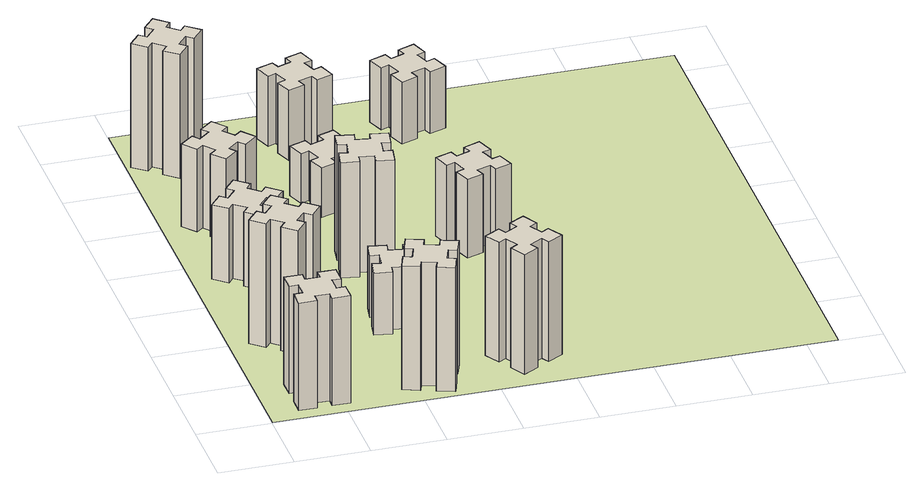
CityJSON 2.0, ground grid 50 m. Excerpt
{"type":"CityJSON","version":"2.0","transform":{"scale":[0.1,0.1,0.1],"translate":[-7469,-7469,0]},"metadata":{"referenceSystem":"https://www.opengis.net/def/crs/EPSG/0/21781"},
"CityObjects":{
"building1":{"type":"Building","attributes":{"class":"1000","function":"1000","usage":"1000","yearOfConstruction":2016,"roofType":"1000","measuredHeight":78,"storeysAboveGround":30,"storeysBelowGround":0},"geometry":[{"type":"Solid","lod":"1","boundaries":[[[[0,1,2,3,4,5,6,7,8,9,10,11,12,13,14,15,16,17,18,19]],[[17,16,20,21]],[[16,15,22,20]],[[15,14,23,22]],[[14,13,24,23]],[[13,12,25,24]],[[12,11,26,25]],[[11,10,27,26]],[[10,9,28,27]],[[9,8,29,28]],[[8,7,30,29]],[[7,6,31,30]],[[6,5,32,31]],[[5,4,33,32]],[[4,3,34,33]],[[3,2,35,34]],[[2,1,36,35]],[[1,0,37,36]],[[0,19,38,37]],[[19,18,39,38]],[[18,17,21,39]],[[24,25,26,27,28,29,30,31,32,33,34,35,36,37,38,39,21,20,22,23]]]]}]},
"building2":{"type":"Building","attributes":{"class":"1000","function":"1000","usage":"1000","yearOfConstruction":2016,"roofType":"1000","measuredHeight":90,"storeysAboveGround":30,"storeysBelowGround":0},"geometry":[{"type":"Solid","lod":"1","boundaries":[[[[40,41,42,43,44,45,46,47,48,49,50,51,52,53,54,55,56,57,58,59]],[[57,56,60,61]],[[56,55,62,60]],[[55,54,63,62]],[[54,53,64,63]],[[53,52,65,64]],[[52,51,66,65]],[[51,50,67,66]],[[50,49,68,67]],[[49,48,69,68]],[[48,47,70,69]],[[47,46,71,70]],[[46,45,72,71]],[[45,44,73,72]],[[44,43,74,73]],[[43,42,75,74]],[[42,41,76,75]],[[41,40,77,76]],[[40,59,78,77]],[[59,58,79,78]],[[58,57,61,79]],[[64,65,66,67,68,69,70,71,72,73,74,75,76,77,78,79,61,60,62,63]]]]}]},
"building3":{"type":"Building","attributes":{"class":"1000","function":"1000","usage":"1000","yearOfConstruction":2016,"roofType":"1000","measuredHeight":54,"storeysAboveGround":30,"storeysBelowGround":0},"geometry":[{"type":"Solid","lod":"1","boundaries":[[[[80,81,82,83,84,85,86,87,88,89,90,91,92,93,94,95,96,97,98,99]],[[97,96,100,101]],[[96,95,102,100]],[[95,94,103,102]],[[94,93,104,103]],[[93,92,105,104]],[[92,91,106,105]],[[91,90,107,106]],[[90,89,108,107]],[[89,88,109,108]],[[88,87,110,109]],[[87,86,111,110]],[[86,85,112,111]],[[85,84,113,112]],[[84,83,114,113]],[[83,82,115,114]],[[82,81,116,115]],[[81,80,117,116]],[[80,99,118,117]],[[99,98,119,118]],[[98,97,101,119]],[[104,105,106,107,108,109,110,111,112,113,114,115,116,117,118,119,101,100,102,103]]]]}]},
"building4":{"type":"Building","attributes":{"class":"1000","function":"1000","usage":"1000","yearOfConstruction":2016,"roofType":"1000","measuredHeight":60,"storeysAboveGround":30,"storeysBelowGround":0},"geometry":[{"type":"Solid","lod":"1","boundaries":[[[[120,121,122,123,124,125,126,127,128,129,130,131,132,133,134,135,136,137,138,139]],[[137,136,140,141]],[[136,135,142,140]],[[135,134,143,142]],[[134,133,144,143]],[[133,132,145,144]],[[132,131,146,145]],[[131,130,147,146]],[[130,129,148,147]],[[129,128,149,148]],[[128,127,150,149]],[[127,126,151,150]],[[126,125,152,151]],[[125,124,153,152]],[[124,123,154,153]],[[123,122,155,154]],[[122,121,156,155]],[[121,120,157,156]],[[120,139,158,157]],[[139,138,159,158]],[[138,137,141,159]],[[144,145,146,147,148,149,150,151,152,153,154,155,156,157,158,159,141,140,142,143]]]]}]},
"building5":{"type":"Building","attributes":{"class":"1000","function":"1000","usage":"1000","yearOfConstruction":2016,"roofType":"1000","measuredHeight":90,"storeysAboveGround":30,"storeysBelowGround":0},"geometry":[{"type":"Solid","lod":"1","boundaries":[[[[160,161,162,163,164,165,166,167,168,169,170,171,172,173,174,175,176,177,178,179]],[[177,176,180,181]],[[176,175,182,180]],[[175,174,183,182]],[[174,173,184,183]],[[173,172,185,184]],[[172,171,186,185]],[[171,170,187,186]],[[170,169,188,187]],[[169,168,189,188]],[[168,167,190,189]],[[167,166,191,190]],[[166,165,192,191]],[[165,164,193,192]],[[164,163,194,193]],[[163,162,195,194]],[[162,161,196,195]],[[161,160,197,196]],[[160,179,198,197]],[[179,178,199,198]],[[178,177,181,199]],[[184,185,186,187,188,189,190,191,192,193,194,195,196,197,198,199,181,180,182,183]]]]}]},
"building6":{"type":"Building","attributes":{"class":"1000","function":"1000","usage":"1000","yearOfConstruction":2016,"roofType":"1000","measuredHeight":90,"storeysAboveGround":30,"storeysBelowGround":0},"geometry":[{"type":"Solid","lod":"1","boundaries":[[[[200,201,202,203,204,205,206,207,208,209,210,211,212,213,214,215,216,217,218,219]],[[217,216,220,221]],[[216,215,222,220]],[[215,214,223,222]],[[214,213,224,223]],[[213,212,225,224]],[[212,211,226,225]],[[211,210,227,226]],[[210,209,228,227]],[[209,208,229,228]],[[208,207,230,229]],[[207,206,231,230]],[[206,205,232,231]],[[205,204,233,232]],[[204,203,234,233]],[[203,202,235,234]],[[202,201,236,235]],[[201,200,237,236]],[[200,219,238,237]],[[219,218,239,238]],[[218,217,221,239]],[[224,225,226,227,228,229,230,231,232,233,234,235,236,237,238,239,221,220,222,223]]]]}]},
"building7":{"type":"Building","attributes":{"class":"1000","function":"1000","usage":"1000","yearOfConstruction":2016,"roofType":"1000","measuredHeight":45,"storeysAboveGround":30,"storeysBelowGround":0},"geometry":[{"type":"Solid","lod":"1","boundaries":[[[[240,241,242,243,244,245,246,247,248,249,250,251,252,253,254,255,256,257,258,259]],[[257,256,260,261]],[[256,255,262,260]],[[255,254,263,262]],[[254,253,264,263]],[[253,252,265,264]],[[252,251,266,265]],[[251,250,267,266]],[[250,249,268,267]],[[249,248,269,268]],[[248,247,270,269]],[[247,246,271,270]],[[246,245,272,271]],[[245,244,273,272]],[[244,243,274,273]],[[243,242,275,274]],[[242,241,276,275]],[[241,240,277,276]],[[240,259,278,277]],[[259,258,279,278]],[[258,257,261,279]],[[264,265,266,267,268,269,270,271,272,273,274,275,276,277,278,279,261,260,262,263]]]]}]},
"building8":{"type":"Building","attributes":{"class":"1000","function":"1000","usage":"1000","yearOfConstruction":2016,"roofType":"1000","measuredHeight":84,"storeysAboveGround":30,"storeysBelowGround":0},"geometry":[{"type":"Solid","lod":"1","boundaries":[[[[280,281,282,283,284,285,286,287,288,289,290,291,292,293,294,295,296,297,298,299]],[[297,296,300,301]],[[296,295,302,300]],[[295,294,303,302]],[[294,293,304,303]],[[293,292,305,304]],[[292,291,306,305]],[[291,290,307,306]],[[290,289,308,307]],[[289,288,309,308]],[[288,287,310,309]],[[287,286,311,310]],[[286,285,312,311]],[[285,284,313,312]],[[284,283,314,313]],[[283,282,315,314]],[[282,281,316,315]],[[281,280,317,316]],[[280,299,318,317]],[[299,298,319,318]],[[298,297,301,319]],[[304,305,306,307,308,309,310,311,312,313,314,315,316,317,318,319,301,300,302,303]]]]}]},
"building9":{"type":"Building","attributes":{"class":"1000","function":"1000","usage":"1000","yearOfConstruction":2016,"roofType":"1000","measuredHeight":87,"storeysAboveGround":30,"storeysBelowGround":0},"geometry":[{"type":"Solid","lod":"1","boundaries":[[[[320,321,322,323,324,325,326,327,328,329,330,331,332,333,334,335,336,337,338,339]],[[337,336,340,341]],[[336,335,342,340]],[[335,334,343,342]],[[334,333,344,343]],[[333,332,345,344]],[[332,331,346,345]],[[331,330,347,346]],[[330,329,348,347]],[[329,328,349,348]],[[328,327,350,349]],[[327,326,351,350]],[[326,325,352,351]],[[325,324,353,352]],[[324,323,354,353]],[[323,322,355,354]],[[322,321,356,355]],[[321,320,357,356]],[[320,339,358,357]],[[339,338,359,358]],[[338,337,341,359]],[[344,345,346,347,348,349,350,351,352,353,354,355,356,357,358,359,341,340,342,343]]]]}]},
"building10":{"type":"Building","attributes":{"class":"1000","function":"1000","usage":"1000","yearOfConstruction":2016,"roofType":"1000","measuredHeight":36,"storeysAboveGround":30,"storeysBelowGround":0},"geometry":[{"type":"Solid","lod":"1","boundaries":[[[[360,361,362,363,364,365,366,367,368,369,370,371,372,373,374,375,376,377,378,379]],[[377,376,380,381]],[[376,375,382,380]],[[375,374,383,382]],[[374,373,384,383]],[[373,372,385,384]],[[372,371,386,385]],[[371,370,387,386]],[[370,369,388,387]],[[369,368,389,388]],[[368,367,390,389]],[[367,366,391,390]],[[366,365,392,391]],[[365,364,393,392]],[[364,363,394,393]],[[363,362,395,394]],[[362,361,396,395]],[[361,360,397,396]],[[360,379,398,397]],[[379,378,399,398]],[[378,377,381,399]],[[384,385,386,387,388,389,390,391,392,393,394,395,396,397,398,399,381,380,382,383]]]]}]},
"building11":{"type":"Building","attributes":{"class":"1000","function":"1000","usage":"1000","yearOfConstruction":2016,"roofType":"1000","measuredHeight":51,"storeysAboveGround":30,"storeysBelowGround":0},"geometry":[{"type":"Solid","lod":"1","boundaries":[[[[400,401,402,403,404,405,406,407,408,409,410,411,412,413,414,415,416,417,418,419]],[[417,416,420,421]],[[416,415,422,420]],[[415,414,423,422]],[[414,413,424,423]],[[413,412,425,424]],[[412,411,426,425]],[[411,410,427,426]],[[410,409,428,427]],[[409,408,429,428]],[[408,407,430,429]],[[407,406,431,430]],[[406,405,432,431]],[[405,404,433,432]],[[404,403,434,433]],[[403,402,435,434]],[[402,401,436,435]],[[401,400,437,436]],[[400,419,438,437]],[[419,418,439,438]],[[418,417,421,439]],[[424,425,426,427,428,429,430,431,432,433,434,435,436,437,438,439,421,420,422,423]]]]}]},
"building12":{"type":"Building","attributes":{"class":"1000","function":"1000","usage":"1000","yearOfConstruction":2016,"roofType":"1000","measuredHeight":57,"storeysAboveGround":30,"storeysBelowGround":0},"geometry":[{"type":"Solid","lod":"1","boundaries":[[[[440,441,442,443,444,445,446,447,448,449,450,451,452,453,454,455,456,457,458,459]],[[457,456,460,461]],[[456,455,462,460]],[[455,454,463,462]],[[454,453,464,463]],[[453,452,465,464]],[[452,451,466,465]],[[451,450,467,466]],[[450,449,468,467]],[[449,448,469,468]],[[448,447,470,469]],[[447,446,471,470]],[[446,445,472,471]],[[445,444,473,472]],[[444,443,474,473]],[[443,442,475,474]],[[442,441,476,475]],[[441,440,477,476]],[[440,459,478,477]],[[459,458,479,478]],[[458,457,461,479]],[[464,465,466,467,468,469,470,471,472,473,474,475,476,477,478,479,461,460,462,463]]]]}]},
"building13":{"type":"Building","attributes":{"class":"1000","function":"1000","usage":"1000","yearOfConstruction":2016,"roofType":"1000","measuredHeight":45,"storeysAboveGround":30,"storeysBelowGround":0},"geometry":[{"type":"Solid","lod":"1","boundaries":[[[[480,481,482,483,484,485,486,487,488,489,490,491,492,493,494,495,496,497,498,499]],[[497,496,500,501]],[[496,495,502,500]],[[495,494,503,502]],[[494,493,504,503]],[[493,492,505,504]],[[492,491,506,505]],[[491,490,507,506]],[[490,489,508,507]],[[489,488,509,508]],[[488,487,510,509]],[[487,486,511,510]],[[486,485,512,511]],[[485,484,513,512]],[[484,483,514,513]],[[483,482,515,514]],[[482,481,516,515]],[[481,480,517,516]],[[480,499,518,517]],[[499,498,519,518]],[[498,497,501,519]],[[504,505,506,507,508,509,510,511,512,513,514,515,516,517,518,519,501,500,502,503]]]]}]},
"landuse1":{"type":"LandUse","attributes":{"name":"plot1","function":"1010"},"geometry":[{"type":"MultiSurface","lod":"1","boundaries":[[[520,521,522,523]]]}]}
},
"vertices":[
[265,325,0],[265,225,0],[205,225,0],[205,105,0],[325,105,0],[325,165,0],[425,165,0],[425,105,0],[545,105,0],[545,225,0],[485,225,0],[485,325,0],[545,325,0],[545,445,0],[425,445,0],[425,385,0],[325,385,0],[325,445,0],[205,445,0],[205,325,0],[325,385,780],[325,445,780],[425,385,780],[425,445,780],[545,445,780],[545,325,780],[485,325,780],[485,225,780],[545,225,780],[545,105,780],[425,105,780],[425,165,780],[325,165,780],[325,105,780],[205,105,780],[205,225,780],[265,225,780],[265,325,780],[205,325,780],[205,445,780],
[484,1067,0],[408,1132,0],[446,1178,0],[354,1255,0],[277,1163,0],[323,1124,0],[259,1048,0],[213,1086,0],[136,994,0],[228,917,0],[266,963,0],[343,899,0],[304,853,0],[396,776,0],[473,868,0],[427,906,0],[492,983,0],[538,944,0],[615,1036,0],[523,1113,0],[492,983,900],[538,944,900],[427,906,900],[473,868,900],[396,776,900],[304,853,900],[343,899,900],[266,963,900],[228,917,900],[136,994,900],[213,1086,900],[259,1048,900],[323,1124,900],[277,1163,900],[354,1255,900],[446,1178,900],[408,1132,900],[484,1067,900],[523,1113,900],[615,1036,900],
[484,1907,0],[408,1972,0],[446,2018,0],[354,2095,0],[277,2003,0],[323,1964,0],[259,1888,0],[213,1926,0],[136,1834,0],[228,1757,0],[266,1803,0],[343,1739,0],[304,1693,0],[396,1616,0],[473,1708,0],[427,1746,0],[492,1823,0],[538,1784,0],[615,1876,0],[523,1953,0],[492,1823,540],[538,1784,540],[427,1746,540],[473,1708,540],[396,1616,540],[304,1693,540],[343,1739,540],[266,1803,540],[228,1757,540],[136,1834,540],[213,1926,540],[259,1888,540],[323,1964,540],[277,2003,540],[354,2095,540],[446,2018,540],[408,1972,540],[484,1907,540],[523,1953,540],[615,1876,540],
[492,2528,0],[427,2604,0],[473,2643,0],[396,2735,0],[304,2658,0],[343,2612,0],[266,2547,0],[228,2593,0],[136,2516,0],[213,2424,0],[259,2463,0],[323,2386,0],[277,2348,0],[354,2256,0],[446,2333,0],[408,2379,0],[484,2443,0],[523,2397,0],[615,2474,0],[538,2566,0],[484,2443,600],[523,2397,600],[408,2379,600],[446,2333,600],[354,2256,600],[277,2348,600],[323,2386,600],[259,2463,600],[213,2424,600],[136,2516,600],[228,2593,600],[266,2547,600],[343,2612,600],[304,2658,600],[396,2735,600],[473,2643,600],[427,2604,600],[492,2528,600],[538,2566,600],[615,2474,600],
[1029,360,0],[995,266,0],[939,287,0],[897,174,0],[1010,133,0],[1031,189,0],[1125,155,0],[1104,99,0],[1217,57,0],[1258,170,0],[1202,191,0],[1236,285,0],[1292,264,0],[1333,377,0],[1220,418,0],[1200,362,0],[1106,396,0],[1127,452,0],[1014,493,0],[973,380,0],[1106,396,900],[1127,452,900],[1200,362,900],[1220,418,900],[1333,377,900],[1292,264,900],[1236,285,900],[1202,191,900],[1258,170,900],[1217,57,900],[1104,99,900],[1125,155,900],[1031,189,900],[1010,133,900],[897,174,900],[939,287,900],[995,266,900],[1029,360,900],[973,380,900],[1014,493,900],
[384,3387,0],[308,3452,0],[346,3498,0],[254,3575,0],[177,3483,0],[223,3444,0],[159,3368,0],[113,3406,0],[36,3314,0],[128,3237,0],[166,3283,0],[243,3219,0],[204,3173,0],[296,3096,0],[373,3188,0],[327,3226,0],[392,3303,0],[438,3264,0],[515,3356,0],[423,3433,0],[392,3303,900],[438,3264,900],[327,3226,900],[373,3188,900],[296,3096,900],[204,3173,900],[243,3219,900],[166,3283,900],[128,3237,900],[36,3314,900],[113,3406,900],[159,3368,900],[223,3444,900],[177,3483,900],[254,3575,900],[346,3498,900],[308,3452,900],[384,3387,900],[423,3433,900],[515,3356,900],
[1047,916,0],[1145,898,0],[1135,839,0],[1253,818,0],[1274,937,0],[1215,947,0],[1232,1045,0],[1291,1035,0],[1312,1153,0],[1194,1174,0],[1184,1115,0],[1085,1132,0],[1096,1191,0],[977,1212,0],[957,1094,0],[1016,1084,0],[998,985,0],[939,996,0],[918,877,0],[1037,857,0],[998,985,450],[939,996,450],[1016,1084,450],[957,1094,450],[977,1212,450],[1096,1191,450],[1085,1132,450],[1184,1115,450],[1194,1174,450],[1312,1153,450],[1291,1035,450],[1232,1045,450],[1215,947,450],[1274,937,450],[1253,818,450],[1135,839,450],[1145,898,450],[1047,916,450],[1037,857,450],[918,877,450],
[1047,1656,0],[1145,1638,0],[1135,1579,0],[1253,1558,0],[1274,1677,0],[1215,1687,0],[1232,1785,0],[1291,1775,0],[1312,1893,0],[1194,1914,0],[1184,1855,0],[1085,1872,0],[1096,1931,0],[977,1952,0],[957,1834,0],[1016,1824,0],[998,1725,0],[939,1736,0],[918,1617,0],[1037,1597,0],[998,1725,840],[939,1736,840],[1016,1824,840],[957,1834,840],[977,1952,840],[1096,1931,840],[1085,1872,840],[1184,1855,840],[1194,1914,840],[1312,1893,840],[1291,1775,840],[1232,1785,840],[1215,1687,840],[1274,1677,840],[1253,1558,840],[1135,1579,840],[1145,1638,840],[1047,1656,840],[1037,1597,840],[918,1617,840],
[1744,496,0],[1657,446,0],[1627,498,0],[1523,438,0],[1583,334,0],[1635,364,0],[1685,277,0],[1633,247,0],[1693,143,0],[1797,203,0],[1767,255,0],[1854,305,0],[1884,253,0],[1988,313,0],[1928,417,0],[1876,387,0],[1826,474,0],[1878,504,0],[1818,608,0],[1714,548,0],[1826,474,870],[1878,504,870],[1876,387,870],[1928,417,870],[1988,313,870],[1884,253,870],[1854,305,870],[1767,255,870],[1797,203,870],[1693,143,870],[1633,247,870],[1685,277,870],[1635,364,870],[1583,334,870],[1523,438,870],[1627,498,870],[1657,446,870],[1744,496,870],[1714,548,870],[1818,608,870],
[1125,2716,0],[1031,2682,0],[1010,2738,0],[897,2697,0],[939,2584,0],[995,2605,0],[1029,2511,0],[973,2490,0],[1014,2377,0],[1127,2419,0],[1106,2475,0],[1200,2509,0],[1220,2453,0],[1333,2494,0],[1292,2607,0],[1236,2586,0],[1202,2680,0],[1258,2700,0],[1217,2813,0],[1104,2772,0],[1202,2680,360],[1258,2700,360],[1236,2586,360],[1292,2607,360],[1333,2494,360],[1220,2453,360],[1200,2509,360],[1106,2475,360],[1127,2419,360],[1014,2377,360],[973,2490,360],[1029,2511,360],[995,2605,360],[939,2584,360],[897,2697,360],[1010,2738,360],[1031,2682,360],[1125,2716,360],[1104,2772,360],[1217,2813,360],
[1125,3456,0],[1031,3422,0],[1010,3478,0],[897,3437,0],[939,3324,0],[995,3345,0],[1029,3251,0],[973,3230,0],[1014,3117,0],[1127,3159,0],[1106,3215,0],[1200,3249,0],[1220,3193,0],[1333,3234,0],[1292,3347,0],[1236,3326,0],[1202,3420,0],[1258,3440,0],[1217,3553,0],[1104,3512,0],[1202,3420,510],[1258,3440,510],[1236,3326,510],[1292,3347,510],[1333,3234,510],[1220,3193,510],[1200,3249,510],[1106,3215,510],[1127,3159,510],[1014,3117,510],[973,3230,510],[1029,3251,510],[995,3345,510],[939,3324,510],[897,3437,510],[1010,3478,510],[1031,3422,510],[1125,3456,510],[1104,3512,510],[1217,3553,510],
[1846,1735,0],[1940,1769,0],[1960,1713,0],[2073,1754,0],[2032,1867,0],[1976,1846,0],[1942,1940,0],[1998,1960,0],[1957,2073,0],[1844,2032,0],[1865,1976,0],[1771,1942,0],[1750,1998,0],[1637,1957,0],[1679,1844,0],[1735,1865,0],[1769,1771,0],[1713,1750,0],[1754,1637,0],[1867,1679,0],[1769,1771,570],[1713,1750,570],[1735,1865,570],[1679,1844,570],[1637,1957,570],[1750,1998,570],[1771,1942,570],[1865,1976,570],[1844,2032,570],[1957,2073,570],[1998,1960,570],[1942,1940,570],[1976,1846,570],[2032,1867,570],[2073,1754,570],[1960,1713,570],[1940,1769,570],[1846,1735,570],[1867,1679,570],[1754,1637,570],
[1865,3456,0],[1771,3422,0],[1750,3478,0],[1637,3437,0],[1679,3324,0],[1735,3345,0],[1769,3251,0],[1713,3230,0],[1754,3117,0],[1867,3159,0],[1846,3215,0],[1940,3249,0],[1960,3193,0],[2073,3234,0],[2032,3347,0],[1976,3326,0],[1942,3420,0],[1998,3440,0],[1957,3553,0],[1844,3512,0],[1942,3420,450],[1998,3440,450],[1976,3326,450],[2032,3347,450],[2073,3234,450],[1960,3193,450],[1940,3249,450],[1846,3215,450],[1867,3159,450],[1754,3117,450],[1713,3230,450],[1769,3251,450],[1735,3345,450],[1679,3324,450],[1637,3437,450],[1750,3478,450],[1771,3422,450],[1865,3456,450],[1844,3512,450],[1957,3553,450],
[5,3705,0],[3705,3705,0],[3705,5,0],[5,5,0]
]}
